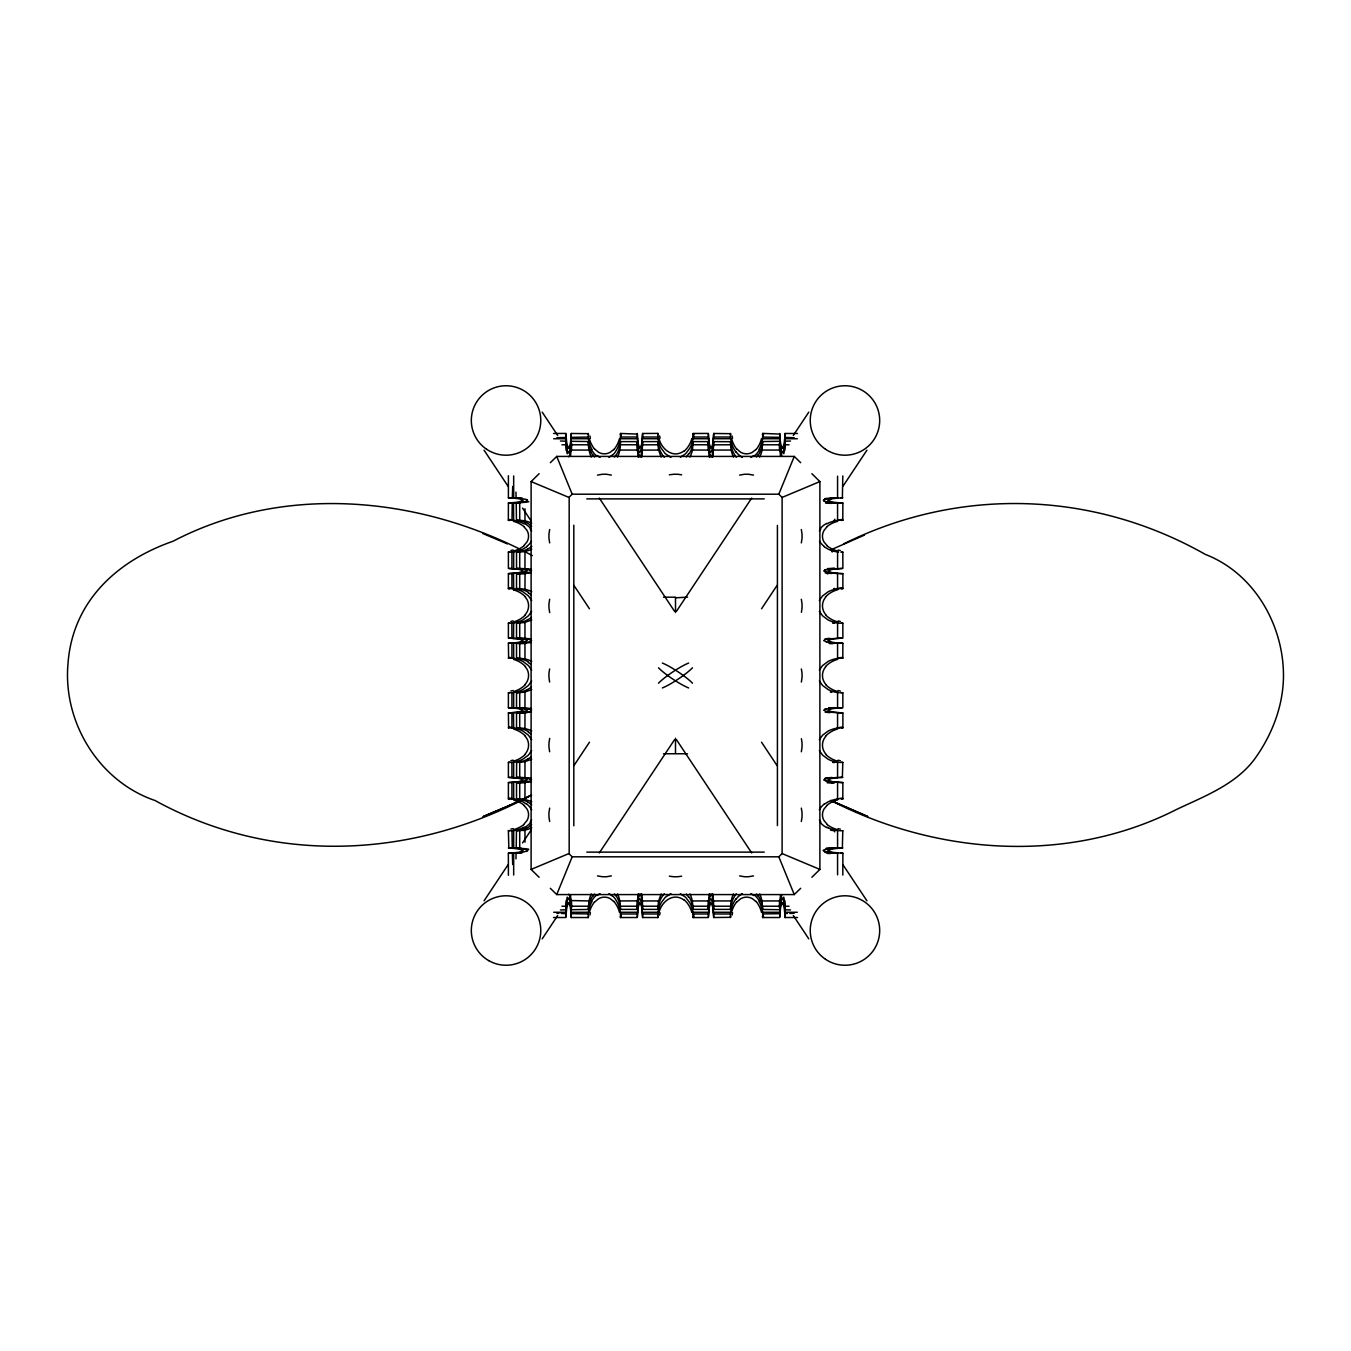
<?xml version="1.0" encoding="UTF-8"?>
<svg xmlns="http://www.w3.org/2000/svg" width="1351" height="1351" viewBox="0 0 1351 1351"><rect width="100%" height="100%" fill="white"/><g stroke="black" fill="none" stroke-linecap="round" stroke-linejoin="round"><path stroke-width="1.5" d="M553.538 917.515L565.934 917.515L566.255 908.412A90.601 90.247 37.5 0 1 566.643 904.495L567.724 899.158M560.479 909.966L565.934 909.814L566.221 900.458M566.221 450.542L565.934 441.186L560.479 441.034M567.724 451.842L566.643 446.505A90.601 90.247 -37.5 0 1 566.255 442.588L565.934 433.435L553.538 433.485M568.991 898.179L569.497 899.158A10.099 9.693 69.9 0 1 569.717 899.969L570.46 903.751A86.413 86.092 34.6 0 1 570.966 908.531L571.287 917.515L588.327 917.532L588.512 916.316M592.599 455L591.282 452.669A31.445 31.36 15.5 0 1 588.361 441.541L571.287 441.304L571.287 444.783L588.293 444.783L588.952 450.052L571.034 450.052L570.713 453.632A60.998 60.998 0 0 1 570.426 456.081M588.361 433.671L571.287 433.485L570.966 442.469A86.413 86.092 -34.6 0 1 570.477 447.249L569.75 451.031A10.099 9.693 -69.9 0 1 569.463 451.842L568.991 452.821M588.31 441.642L588.293 444.783M588.293 917.565L588.31 913.918A31.157 31.073 9.7 0 1 591.265 902.823L591.924 901.641M638.331 893.687A60.998 60.998 0 0 0 637.858 897.368L637.554 900.864L619.889 900.948L620.548 909.392L637.284 909.392L638.06 899.901A44.279 44.161 0 0 1 638.499 897.098L638.651 896.422M637.351 434.076L620.531 433.468L620.548 437.015L637.284 437.015L638.06 446.505A44.279 44.161 0 0 0 638.499 449.309L638.651 449.984M637.284 909.392L637.284 906.217L620.548 906.217M637.284 437.015L637.284 433.435M620.329 916.316L620.531 917.532L637.284 917.515L638.06 904.495A44.279 44.161 0 0 1 638.499 901.691L638.651 901.016M641.269 901.016L641.421 901.691A43.604 43.502 0 0 1 641.86 904.478L642.637 917.515L657.869 917.532L658.089 916.316M661.129 457.026L658.461 449.579L657.853 441.608L642.637 441.608L642.08 453.632A64.341 64.341 0 0 1 641.59 457.297M658.089 434.684L657.869 433.418L642.637 433.485L641.877 446.522A43.604 43.502 0 0 1 641.421 449.309L641.269 449.984M642.367 900.661L642.637 909.392L657.853 909.392L658.461 901.421L661.129 893.974M657.853 917.565L657.853 913.985L642.637 913.985M675.5 738.271L675.5 753.183M675.5 597.817L687.49 597.176M689.888 893.974A26.361 26.361 0 0 1 692.303 900.982L693.147 909.392L708.363 909.392L709.123 899.901A44.279 44.161 0 0 1 709.579 897.098L709.731 896.422M693.029 434.026L693.147 437.015L708.363 437.015L709.123 446.505A44.279 44.161 0 0 0 709.579 449.309L709.731 449.984M692.911 916.316L693.131 917.582L708.363 917.515L709.123 904.495A44.279 44.161 0 0 1 709.579 901.691L709.731 901.016M708.363 909.392L708.363 906.217L693.147 906.217M708.363 437.015L708.363 433.435L693.147 433.485M712.349 901.016L712.467 901.556A43.604 43.502 0 0 1 712.94 904.478L713.716 917.515L730.503 917.329M713.463 900.948L713.716 909.392L730.452 909.392L731.111 900.948L713.463 900.948L713.142 897.368A64.341 64.341 0 0 0 712.669 893.703M713.463 450.052L731.111 450.052L730.452 441.709L713.716 441.608L713.142 453.632A64.341 64.341 0 0 1 712.669 457.297M730.503 433.671L713.716 433.485L712.94 446.522A43.604 43.502 0 0 1 712.501 449.309L712.349 449.984M730.452 917.565L730.452 913.985L713.716 913.985M759.076 449.359L759.684 448.228A30.87 30.786 9.8 0 0 762.639 437.082L762.673 433.418L779.763 434.076M759.718 893.974A28.27 28.27 0 0 1 761.947 900.965L762.69 909.459L779.713 909.696L780.49 900.222A43.84 43.688 35.9 0 1 780.929 897.419L781.081 896.76M779.713 909.696L779.713 906.217L762.69 906.217M782.043 452.855L780.422 446.421A91.226 90.889 35.4 0 1 780.034 442.469L779.713 433.435M762.488 916.316L762.673 917.532L779.713 917.515L780.034 908.531A91.226 90.889 -35.4 0 1 780.422 904.579L782.043 898.145M784.745 908.412L785.066 917.515L797.462 917.515M790.521 441.034L785.066 441.186L784.779 450.44M797.462 433.485L785.066 433.485L784.745 442.588M784.779 900.56L785.066 909.814L790.521 909.966M642.637 444.834L657.853 444.783M713.716 444.834L730.452 444.783M785.066 444.834L789.052 444.783M571.287 917.565L570.916 912.6M642.637 917.565L642.265 912.584M713.716 917.565L713.345 912.584M785.066 917.565L784.695 912.584M524.053 523.833L522.854 523.192A31.09 31.005 -80.3 0 0 511.995 520.321L512.249 502.994L517.872 502.64A83.492 83.171 -55.1 0 0 521.959 502.217L525.725 501.508M527.38 827.825A31.681 31.597 -74.8 0 1 516.454 830.679L516.217 848.006L525.488 848.732A44.245 44.076 -53.9 0 1 528.275 849.171L528.798 849.289M834.04 520.355A31.411 31.326 -74.6 0 1 834.766 520.304L834.766 519.156M588.293 433.485L588.31 437.082A31.157 31.073 -9.7 0 0 591.265 448.177L591.924 449.359M569.919 896.76L570.071 897.419A43.84 43.688 -36.1 0 1 570.51 900.222L571.287 909.696L588.31 909.459L588.952 900.948L571 900.56M638.651 454.578L638.516 453.902A44.279 44.161 0 0 1 638.06 451.099L637.284 441.608L620.548 441.608L619.889 450.052L637.537 450.052L637.858 453.632A60.998 60.998 0 0 0 638.331 457.314M620.531 917.582L620.548 913.985L637.284 913.985M657.853 433.485L657.853 437.015L642.637 437.015M693.147 917.565L693.147 913.985L708.363 913.985M730.452 433.485L730.452 437.015L713.716 437.015M781.081 454.24L780.929 453.581A43.84 43.688 -35.9 0 1 780.49 450.778L779.713 441.304L762.69 441.541L762.048 450.052A28.27 28.27 0 0 1 759.718 457.026M762.69 917.582L762.69 913.918A30.87 30.786 -9.8 0 0 759.752 902.823L759.076 901.641M709.731 454.578L709.579 453.902A44.279 44.161 0 0 1 709.14 451.099L708.363 441.608L693.147 441.608L692.438 450.052A26.361 26.361 0 0 1 689.888 457.026M508.398 475.738L508.398 497.776L512.367 497.776L512.586 489.974A236.932 95.262 90 0 1 512.721 486.461M522.128 852.836L516.099 853.224L515.947 858.881M571.287 441.304L570.51 450.778A43.84 43.688 36.1 0 1 570.071 453.581L569.919 454.24M565.934 909.814L566.694 900.306A43.941 43.772 -37.5 0 1 567.15 897.486L567.234 897.098M642.637 441.608L641.877 451.116A43.604 43.502 0 0 1 641.421 453.902L641.303 454.443M713.716 441.608L712.94 451.116A43.604 43.502 0 0 1 712.501 453.902L712.382 454.443M785.066 441.186L784.306 450.694A43.941 43.772 -37.3 0 1 783.85 453.514L783.783 453.767M571.203 434.38L571.287 433.485M566.018 916.62L566.305 912.584M642.519 434.921L642.637 433.485M637.351 916.789L637.655 912.6M713.598 434.921L713.716 433.485M708.431 916.789L708.735 912.6M784.948 434.921L785.066 433.485M779.78 916.789L780.084 912.6M571.152 435.123L570.916 438.4M642.502 435.123L642.265 438.416M713.581 435.123L713.345 438.416M784.931 435.123L784.695 438.416M642.384 450.153L658.562 450.052M730.519 917.228L730.671 916.316M620.329 434.684L620.548 433.485M762.488 434.684L762.69 433.485M823.654 571L824.836 570.156M823.654 640.644L824.836 639.8M823.654 710.288L824.836 709.444M823.654 779.949L824.836 779.105M693.114 433.519L692.911 434.684M567.116 906.166L568.687 902.552L570.206 906.707A61.606 61.606 0 0 1 570.679 910.219L570.882 912.263L589.408 912.263A27.881 27.881 0 0 1 594.457 901.978M712.534 444.834L711.065 448.448L709.444 444.293A61.589 61.589 0 0 1 708.971 440.781L708.768 438.737L691.948 438.737M783.884 444.834L782.415 448.448L780.794 444.293A61.589 61.589 0 0 1 780.321 440.781L780.118 438.737L761.592 438.737M801.413 612.29L801.987 608.389A16.465 6.62 -90 0 0 802.004 603.661L801.346 599.253M549.621 668.981L549.013 672.798A16.432 6.603 -90 0 0 548.979 677.526L549.621 682.019M801.379 682.019L802.021 677.526A16.432 6.603 -90 0 0 801.987 672.798L801.379 668.981M549.654 599.253L548.996 603.661A16.465 6.62 -90 0 0 549.013 608.389L549.705 612.611M801.346 751.747L802.004 747.339A16.465 6.62 -90 0 0 801.987 742.611L801.413 738.71M549.671 529.508L548.996 533.814A16.482 6.62 -90 0 0 548.996 538.542L549.671 542.882M549.671 808.118L548.996 812.458A16.482 6.62 -90 0 0 548.996 817.186L549.671 821.492M801.329 542.882L802.004 538.542A16.482 6.62 -90 0 0 802.004 533.814L801.329 529.508M801.329 821.492L802.004 817.186A16.482 6.62 -90 0 0 802.004 812.458L801.329 808.118M549.705 738.389L549.013 742.611A16.465 6.62 -90 0 0 548.996 747.339L549.654 751.747M639.091 899.513L639.969 898.347M710.153 899.513L711.031 898.347M783.276 451.842L782.769 452.821M640.83 456.064L640.053 457.128M711.926 456.013L711.031 457.145M569.48 455.743L568.703 456.756M550.33 888.299L556.73 894.582L572.182 856.804L778.818 856.804L782.111 853.579L782.111 497.421L778.818 494.196L572.182 494.196L569.109 497.202M778.818 494.196L794.27 456.418L556.73 456.418L550.33 462.701M819.314 600.469L822.573 595.909L828.197 591.755A29.367 29.3 -90 0 1 839.292 588.614L842.872 588.58L842.872 573.651L839.528 573.415M819.314 670.113L822.573 665.553L828.197 661.399A29.384 29.3 -90 0 1 838.566 658.325M819.314 739.757L822.573 735.197L828.197 731.043A29.367 29.3 90 0 1 839.292 727.902L842.872 727.868L842.872 712.94L837.89 712.585M531.652 611.311L528.41 615.853L522.905 619.906A29.638 29.553 90 0 1 511.928 623.081L508.381 623.098L509.597 622.879M531.652 750.599L528.41 755.141L522.82 759.228A29.638 29.553 -90 0 1 511.928 762.369L508.381 762.403L509.597 762.184M531.652 680.955L528.41 685.497L522.905 689.55A29.638 29.57 90 0 1 511.928 692.725L508.381 692.742L509.597 692.523M689.28 453.767L689.888 452.703A28.928 28.861 0 0 0 693.097 441.608M592.599 896L591.282 898.331A31.445 31.36 -15.5 0 0 588.361 909.459M758.384 455L759.718 452.669A31.157 31.073 -15.6 0 0 762.639 441.541M484.063 900.83L507.925 864.927M522.55 842.923L531.23 829.869M573.922 765.612L589.458 742.223M676.53 611.192L751.696 498.08M793.307 435.461L808.793 412.139M542.207 938.861L557.693 915.539M599.304 852.92L674.47 739.808M761.542 608.777L777.078 585.388M843.075 486.073L866.937 450.17M615.87 455.591L617.559 452.703A31.022 30.938 0 0 0 620.497 441.608M735.907 898.871L733.441 902.873A31.309 31.225 0 0 0 730.503 913.985M825.681 597.125L823.924 599.76A13.358 13.358 0 0 0 824.769 613.371L826.221 615.245M825.681 666.769L823.924 669.404A13.358 13.358 0 0 0 824.769 683.015L826.221 684.889M825.681 736.413L823.924 739.048A13.358 13.358 0 0 0 824.769 752.659L826.221 754.534M524.779 615.245L526.231 613.371A13.358 13.358 0 0 0 527.143 599.726L525.319 597.125M524.779 684.889L526.231 683.015A13.358 13.358 0 0 0 527.143 669.37L525.319 666.769M524.779 754.534L526.231 752.659A13.358 13.358 0 0 0 527.143 739.014L525.319 736.413M594.575 902.063L598.662 898.668A11.652 11.652 0 0 1 610.145 898.584L613.726 901.489M736.734 902.063L740.821 898.668A11.652 11.652 0 0 1 752.287 898.584L755.868 901.489M527.565 850.961L521.216 852.532A87.562 87.207 52.5 0 1 517.99 852.869L508.398 853.224L513.448 852.836M613.726 449.511L610.112 452.365A11.652 11.652 0 0 1 598.645 452.349L594.575 448.937M755.868 449.511L752.271 452.365A11.652 11.652 0 0 1 740.804 452.349L736.734 448.937M539.117 877.289L531.112 869.419L531.112 481.581L539.117 473.711M556.73 894.582L794.27 894.582L800.67 888.299M811.883 877.289L819.888 869.419L819.888 481.581L811.883 473.711M826.795 526.991L823.941 530.555A11.433 11.433 0 0 0 823.958 541.903L827.386 545.939M826.795 805.601L823.941 809.165A11.433 11.433 0 0 0 823.958 820.513L827.386 824.549M527.515 500.765L526.535 501.255M523.614 545.939L527.025 541.886A11.433 11.433 0 0 0 527.11 530.538L524.205 526.991M523.614 824.549L527.025 820.513A11.433 11.433 0 0 0 527.11 809.148L524.205 805.601M612.256 455.101L610.618 456.317A13.122 13.105 61.7 0 1 609.436 456.993A11.146 11.078 0 0 1 608.828 457.229M824.178 804.267L828.197 801.802A31.293 31.208 -90 0 1 838.566 798.965M526.822 546.75L522.82 549.182A31.546 31.461 -90 0 1 511.928 552.069M683.758 451.116L683.099 451.572A14.929 14.929 0 0 1 680.988 452.72C671.042 457.246 661.281 448.093 659.068 438.737L642.232 438.737L642.046 440.764A57.215 57.215 0 0 1 641.472 444.834L639.884 448.448L638.364 444.293A61.589 61.589 0 0 1 637.892 440.781L637.689 438.737L619.45 438.737A27.189 27.189 0 0 1 613.861 449.647M529.693 826.508L527.38 827.791M527.414 759.228L528.613 758.57M826.947 523.833L828.146 523.192A31.141 31.056 80.3 0 1 838.498 520.355M524.053 827.184L522.938 827.758M527.414 619.94L528.613 619.265A17.09 16.837 79.3 0 0 531.416 617.306M527.414 689.584L528.613 688.909A17.09 16.837 79.3 0 0 531.416 686.95M531.737 619.94L524.492 622.507L516.521 623.132L516.521 638.077L525.809 638.803A44.448 44.33 -90 0 1 528.613 639.243L529.271 639.395M531.737 689.584L524.492 692.151L516.521 692.776L516.521 707.721L525.809 708.448A44.448 44.33 -90 0 1 528.613 708.887L529.271 709.039M531.737 759.228L524.492 761.795L516.622 762.42L516.521 777.365L525.809 778.108A44.431 44.33 -90 0 1 528.613 778.548L529.271 778.683M527.414 549.182L529.744 547.881A15.739 15.52 77.5 0 0 531.855 546.344M831.338 549.637L864.437 535.097M530.707 795.57C412.663 858.881 273.324 865.518 154.977 800.484C98.809 781.368 62.686 722.059 68.006 663.628C72.43 601.617 116.912 560.783 172.945 541.278C285.787 482.341 422.559 496.577 532.345 555.599M739.605 475.113L744.148 474.302A16.482 6.62 0 0 1 748.876 474.302L753.503 475.096M611.395 875.887L606.852 876.698A16.482 6.62 0 0 1 602.124 876.698L597.497 875.904M597.497 475.096L602.124 474.302A16.482 6.62 0 0 1 606.852 474.302L611.395 475.113M753.503 875.904L748.876 876.698A16.482 6.62 0 0 1 744.148 876.698L739.605 875.887M843.615 543.896C959.936 486.326 1093.111 490.768 1205.396 554.434C1255.282 573.668 1285.021 627.438 1283.416 679.553C1282.403 707.232 1272.102 733.981 1256.379 756.577C1237.651 783.85 1205.261 795.857 1176.569 809.452C1068.185 864.572 937.307 855.115 830.679 800.4M782.111 497.421L819.888 481.581M531.112 869.419L569.176 853.46L569.176 497.54L531.112 481.581M680.33 457.263L685.649 453.75L689.888 448.11A28.928 28.861 0 0 0 693.097 437.015M670.923 893.636L665.317 897.267L661.163 902.806A29.215 29.131 0 0 0 657.903 913.985M824.448 499.515L829.801 498.468A87.545 87.19 52.5 0 1 833.027 498.131L838.11 497.81M669.353 474.809L673.474 474.285A16.432 6.603 0 0 1 678.202 474.319L681.647 474.809M681.647 876.191L678.202 876.681A16.432 6.603 0 0 1 673.474 876.715L669.353 876.191M529.136 572.334L528.613 572.452A45.107 44.988 -90 0 1 525.809 572.892L516.521 573.635L516.521 588.58A29.334 29.266 -90 0 1 527.414 591.721L528.613 592.447M529.136 641.995L528.613 642.097A45.123 45.005 90 0 1 525.809 642.536L516.521 643.279L516.521 658.224A29.334 29.266 90 0 1 527.414 661.365L528.613 662.091M529.136 711.639L528.613 711.741A45.123 45.005 -90 0 1 525.809 712.18L516.521 712.94L516.521 727.868A29.334 29.266 90 0 1 527.414 731.009L528.613 731.735M529.136 781.283L528.613 781.402A45.107 44.988 -90 0 1 525.809 781.841L516.521 782.584L516.521 798.88L523.563 799.285M826.322 569.734L826.981 569.598A44.431 44.33 90 0 1 829.784 569.159L842.872 568.399L842.821 552.137L841.622 551.934M826.322 639.395L826.981 639.259A44.448 44.33 90 0 1 829.784 638.803L842.872 638.06L842.821 623.149L841.622 622.912M826.322 709.039L826.981 708.903A44.448 44.33 90 0 1 829.784 708.464L842.872 707.704L842.821 692.793L841.622 692.556M826.322 778.683L826.981 778.548A44.431 44.33 90 0 1 829.784 778.108L838.16 777.416M524.695 572.3L524.019 572.452A45.107 44.988 -90 0 1 521.216 572.892L508.398 573.635L508.381 588.614L509.597 588.816M524.695 641.961L524.019 642.097A45.123 45.005 -90 0 1 521.216 642.536L508.398 643.279L508.601 658.292M524.695 711.605L524.019 711.741A45.123 45.005 90 0 1 521.216 712.18L508.398 712.94L508.601 727.936M524.695 781.25L524.019 781.402A45.107 44.988 90 0 1 521.216 781.841L508.398 782.584L508.398 798.88L511.928 798.88L511.928 782.584M528.798 501.711L528.41 501.795A44.684 44.515 53.9 0 1 525.471 502.251L516.217 502.994L516.454 520.27A31.36 31.276 74.7 0 1 527.38 523.158L530.251 524.88M508.348 552.103L509.597 551.9M508.837 848.04L508.381 830.713L509.597 830.51M842.788 658.241L842.872 643.296L837.89 642.941M831.473 498.924L827.859 500.478L831.996 501.947A62.805 62.805 0 0 0 835.526 502.42L837.569 502.623L837.569 521.334A27.341 27.341 0 0 0 826.677 526.839M842.788 520.287L842.872 503.011L841.572 502.91M842.788 798.897L842.872 782.601L841.757 782.516M842.838 588.58L841.622 588.783M842.838 727.868L841.622 728.088M841.622 520.456L842.534 520.321M523.58 830.325L516.454 830.73M841.622 799.066L842.534 798.931M825.191 638.803L829.902 638.331M825.191 778.108L832.081 777.484M826.339 848.631L835.002 847.989L826.255 848.242M827.673 568.872L834.698 568.399L827.42 568.585M509.597 520.49L508.348 520.287L508.398 502.994L509.563 502.91M508.398 573.635L509.563 573.533M508.398 643.279L509.563 643.194M508.398 712.94L509.563 712.838M508.398 782.584L509.563 782.499M508.364 853.207L508.398 875.262M513.481 642.907L515.677 642.688A60.609 60.609 0 0 0 519.105 642.232L523.141 640.762L520.152 639.327A52.672 52.672 0 0 0 515.677 638.685L509.243 638.145M510.154 782.449L515.677 781.993A60.592 60.592 0 0 0 519.105 781.52L523.141 780.051L520.152 778.632M513.448 502.623L511.033 502.808M842.365 497.827L842.821 475.924M513.448 573.246L509.749 573.533M842.365 777.399L842.821 762.437L841.622 762.217M842.365 848.04L842.788 830.73M513.414 642.907L509.749 643.177M513.211 712.568L510.154 712.804M828.838 708.076L834.698 707.704L828.923 707.789M837.89 498.131L842.078 497.844M837.89 568.771L842.078 568.467M837.89 638.415L842.078 638.128M837.89 708.076L842.078 707.772M837.89 777.72L842.078 777.416M837.873 848.36L842.078 848.056M525.708 573.331L528.325 573.094A62.197 62.197 0 0 0 531.399 572.706M525.049 573.381L524.965 589.306A26.868 26.868 0 0 1 531.72 591.755M833.618 497.844L825.596 498.519A44.769 44.583 -52.6 0 0 824.769 498.637M556.781 437.724L565.934 437.454M794.219 913.276L789.811 913.428M529.271 569.734L528.613 569.598A44.431 44.33 -90 0 0 525.809 569.159L516.521 568.416L516.521 552.12L523.58 551.715A12.243 5.049 -12.3 0 0 524.999 551.613M787.481 913.496L785.066 913.546M571.287 437.319L588.31 437.082M779.713 913.681L762.69 913.918M519.713 623.132L519.713 638.077L528.325 638.618A65.625 65.625 0 0 1 531.382 638.989M519.713 692.776L519.713 707.721L528.325 708.262A65.625 65.625 0 0 1 531.382 708.633M519.713 762.42L519.713 777.365L528.325 777.906A65.608 65.608 0 0 1 531.382 778.277M519.713 552.12L519.713 568.416L528.325 568.957A65.608 65.608 0 0 1 531.382 569.328M508.348 588.58L511.928 588.58A29.334 29.266 90 0 1 522.82 591.721L528.427 595.909L531.686 600.469M508.348 658.224L511.928 658.224A29.334 29.266 90 0 1 522.82 661.365L528.427 665.553L531.686 670.113M508.348 727.868L511.928 727.868A29.334 29.266 -90 0 1 522.82 731.009L528.427 735.197L531.686 739.757M519.713 830.73L519.713 848.006L520.878 848.04M508.348 520.27L511.995 520.27M842.821 552.137L840.947 552.137M842.821 623.149L839.292 623.149A29.654 29.587 90 0 1 828.163 619.974L822.59 615.853L819.348 611.311M842.821 692.793L839.765 692.793M842.821 762.437L839.376 762.437A29.654 29.587 90 0 1 828.163 759.262L822.59 755.141L819.348 750.599M842.821 830.747L839.613 830.747M508.415 497.793L515.677 498.384A52.655 52.655 0 0 1 520.152 499.026L523.141 500.478L519.105 501.93A60.592 60.592 0 0 1 515.677 502.403L513.515 502.606L513.667 521.402A27.256 27.256 0 0 1 524.323 526.856M511.928 568.416L511.928 552.12L508.398 552.12L508.398 568.416L521.216 569.159A44.431 44.33 -90 0 1 524.019 569.598L524.678 569.734M508.398 623.132L508.398 638.077L521.216 638.803A44.448 44.33 -90 0 1 524.019 639.243L524.678 639.395M508.398 692.776L508.398 707.721L521.216 708.448A44.448 44.33 90 0 1 524.019 708.887L524.678 709.039M508.398 762.42L508.398 777.365L521.216 778.108A44.431 44.33 -90 0 1 524.019 778.548L524.678 778.683M508.364 848.006L517.906 848.36A83.458 83.154 55.1 0 1 521.959 848.783L525.725 849.492A10.436 9.997 19.7 0 1 526.518 849.762A2.415 2.364 20.3 0 1 527.819 850.471M840.947 853.224L842.872 853.224L842.821 875.076M508.398 830.73L511.995 830.73A31.394 31.309 80.4 0 0 522.888 827.825M553.707 438.737L566.339 438.737L566.542 440.764A57.215 57.215 0 0 0 567.099 444.834M797.293 438.737L784.661 438.737L784.458 440.764A57.215 57.215 0 0 1 783.901 444.834M561.948 444.783L565.934 444.783M620.548 444.783L637.284 444.783L637.284 441.608M693.147 444.783L708.363 444.783L708.363 441.608M762.69 444.783L779.713 444.783L779.713 441.304M692.438 450.052L708.616 450.052L708.92 453.632A60.998 60.998 0 0 0 709.41 457.314M762.048 450.052L779.966 450.052L780.287 453.632A60.998 60.998 0 0 0 780.574 456.081M515.947 492.119L516.099 497.776L518.159 497.776M840.947 497.776L842.821 497.776M586.773 498.874L764.227 498.874M508.398 502.994L512.249 502.994M516.217 502.994L519.713 502.994L519.713 520.27L523.563 520.675A12.227 4.695 12 0 1 524.931 521.114M831.524 503.011L835.002 503.011L825.934 502.319M842.821 503.011L833.837 502.707A88.102 87.781 55.4 0 1 829.041 502.217L825.275 501.508M516.454 520.27L519.814 520.27M839.613 520.253L842.872 520.253M516.521 568.416L519.814 568.416M516.521 573.635L519.713 573.635L519.713 588.58L524.965 589.306M839.663 573.651L842.821 573.651M516.521 588.58L519.814 588.58M663.51 597.176L675.5 597.176L675.5 612.56M511.843 623.132L511.928 638.077M832.858 623.149L834.698 623.149A29.654 29.587 90 0 1 833.246 622.963M516.521 638.077L519.814 638.077M516.521 643.279L519.713 643.279L519.713 658.224L524.965 658.95A26.868 26.868 0 0 1 531.72 661.399M831.524 643.296L834.698 643.296L828.855 642.941M842.821 643.296L829.784 642.552A45.123 45.005 -90 0 1 826.981 642.113L826.305 641.961M516.521 658.224L519.814 658.224M839.663 658.207L842.872 658.207M519.814 707.721L516.521 707.721M516.521 712.94L519.713 712.94L519.713 727.868L524.965 728.594A26.868 26.868 0 0 1 531.72 731.043M842.821 712.94L829.784 712.197A45.123 45.005 -90 0 1 826.981 711.757L826.305 711.605M516.521 727.868L519.814 727.868M687.507 753.757L663.493 753.757M832.858 762.437L834.698 762.437A29.654 29.587 90 0 1 833.246 762.251M516.521 777.365L519.814 777.365M839.663 777.365L842.821 777.365M516.521 782.584L519.713 782.584L519.713 798.88M831.524 782.601L834.698 782.601L827.69 782.128M842.821 782.601L829.784 781.841A45.107 44.988 -90 0 1 826.981 781.402L826.305 781.25M840.947 798.863L842.872 798.863M834.259 830.747L834.766 831.844M516.217 848.006L519.814 848.006M842.821 847.989L833.094 848.36A83.458 83.154 -55.1 0 0 829.041 848.783L825.275 849.492A10.436 9.997 -19.7 0 0 824.482 849.762A2.415 2.364 -20.3 0 0 823.181 850.471M586.773 852.126L764.227 852.126M516.099 853.224L518.159 853.224M642.384 900.948L658.562 900.948M692.438 900.948L708.616 900.948L708.92 897.368A60.998 60.998 0 0 1 709.41 893.687M762.048 900.948L779.966 900.948L780.287 897.368A60.998 60.998 0 0 1 780.574 894.919M561.948 906.217L565.934 906.217M588.293 906.217L571.287 906.217L571.287 909.696M642.637 906.217L657.853 906.217M713.716 906.217L730.452 906.217M785.066 906.217L789.052 906.217M553.707 912.263L566.339 912.263L566.542 910.236A57.232 57.232 0 0 1 567.099 906.166M691.948 912.263L708.768 912.263L708.971 910.219A61.606 61.606 0 0 1 709.444 906.69L710.947 902.552L712.534 906.166M761.592 912.263L780.118 912.263L780.321 910.219A61.606 61.606 0 0 1 780.794 906.69L782.313 902.552L783.884 906.166M797.293 912.263L784.661 912.263L784.458 910.236A57.232 57.232 0 0 0 783.901 906.166M834.209 588.563L834.698 588.563A29.367 29.3 -90 0 0 833.972 588.681M516.521 762.42L516.622 762.42A29.638 29.553 -90 0 0 527.43 759.262M762.69 437.082L779.713 437.319M588.31 913.918L571.287 913.681M568.602 894.227L569.497 895.308M785.066 437.454L794.219 437.724M565.934 913.681L561.189 913.428M558.926 913.36L556.781 913.276M516.099 497.776L522.111 498.164M512.367 497.776L517.973 498.131A87.545 87.19 -52.5 0 1 521.199 498.468L526.552 499.515M838.16 573.584L829.784 572.892A45.107 44.988 90 0 1 826.981 572.452L826.305 572.3M838.11 853.19L833.719 852.92A92.071 91.699 -52.5 0 1 829.784 852.532L823.435 850.961M833.618 853.156L825.596 852.481A45.681 45.512 52.6 0 1 824.769 852.363M831.726 573.483L825.191 572.892M841.572 853.14L842.855 853.224M710.998 452.653L710.17 451.538M639.969 452.653L639.091 451.487M509.091 568.484L515.677 569.007A52.655 52.655 0 0 1 520.152 569.649L523.09 571.22L519.105 572.571A60.592 60.592 0 0 1 515.677 573.027L513.515 573.246L513.667 589.813M841.572 782.499L837.89 782.229M841.183 853.106L837.89 852.869M508.955 848.056L513.127 848.36M840.288 502.825L837.89 502.64M711.031 893.855L711.926 894.987M639.969 893.855L640.847 894.987M839.005 573.364L837.89 573.28M829.919 712.669L825.191 712.197M508.415 707.721L515.677 708.312M508.415 777.382L515.677 777.956A52.655 52.655 0 0 1 520.152 778.615M513.532 638.466L513.667 621.899A26.243 26.243 0 0 0 524.948 615.414M509.597 799.1L508.381 798.897M520.152 708.971L523.09 710.508L519.105 711.859A60.609 60.609 0 0 1 515.677 712.332L513.481 712.551L513.667 729.101A25.652 25.652 0 0 1 525.522 736.227M526.164 570.156L527.346 571M526.164 639.8L527.346 640.644M526.164 709.444L527.346 710.288M526.164 779.105L527.346 779.949M824.465 501.255L823.485 500.765M530.707 570.156L531.619 570.629M530.707 639.8L531.619 640.29M530.707 709.444L531.619 709.934M530.707 779.105L531.619 779.578M670.923 457.364L665.317 453.733L661.163 448.194A29.215 29.131 0 0 1 657.903 437.015M680.33 893.737L685.649 897.25L689.888 902.89A28.928 28.861 0 0 1 693.097 913.985M782.111 853.579L819.888 869.419M482.679 533.476L507.385 543.896M831.743 800.907L867.764 816.528L832.25 801.092M828.062 827.758L826.947 827.184M527.397 801.802L530.284 803.49M683.758 899.884L683.099 899.428A14.929 14.929 0 0 0 680.988 898.28C671.042 893.754 661.281 902.907 659.068 912.263L642.232 912.263L642.046 910.236A57.232 57.232 0 0 0 641.472 906.166L639.884 902.552L638.364 906.707A61.606 61.606 0 0 0 637.892 910.219L637.689 912.263L619.45 912.263A27.189 27.189 0 0 0 613.861 901.353M824.178 546.75L828.18 549.182A31.58 31.495 90 0 0 838.566 552.035M526.822 804.267L522.803 801.802A31.225 31.157 90 0 0 511.928 798.931M612.256 895.899L610.618 894.683A13.122 13.105 -61.7 0 0 609.436 894.007A11.146 11.078 0 0 0 608.828 893.771M794.27 456.418L800.67 462.701M569.109 853.798L572.182 856.804M782.736 898.145L783.276 899.158M735.907 452.129L733.441 448.127A31.309 31.225 0 0 1 730.503 437.015M615.87 895.409L617.559 898.297A31.022 30.938 0 0 1 620.497 909.392M542.207 412.139L557.693 435.461M599.304 498.08L674.47 611.192M761.542 742.223L777.078 765.612M843.075 864.927L866.937 900.83M484.063 450.17L507.925 486.073M522.55 508.077L531.23 521.131M573.922 585.388L589.458 608.777M676.53 739.808L751.696 852.92M793.307 915.539L808.793 938.861M758.384 896L759.718 898.331A31.157 31.073 15.6 0 1 762.639 909.459M689.196 897.098L689.888 898.297A28.928 28.861 0 0 1 693.097 909.392M819.348 680.955L822.59 685.497L828.18 689.584A29.654 29.587 90 0 0 838.566 692.675M778.818 856.804L794.27 894.582M556.73 456.418L572.182 494.196M712.349 896.422L712.501 897.098A43.604 43.502 0 0 1 712.94 899.884L713.716 909.392M641.269 896.422L641.421 897.098A43.604 43.502 0 0 1 641.86 899.884L642.637 909.392M783.766 897.098L783.85 897.486A43.941 43.772 37.3 0 1 784.289 900.306L785.066 909.814M567.217 453.767L567.15 453.514A43.941 43.772 37.5 0 1 566.711 450.694L565.934 441.186M567.116 444.834L568.687 448.448L570.206 444.293A61.589 61.589 0 0 0 570.679 440.781L570.882 438.737L589.408 438.737A27.881 27.881 0 0 0 594.457 449.022M730.671 434.684L730.519 433.772M588.512 434.684L588.377 433.772M570.916 899.496L570.713 897.368A60.998 60.998 0 0 0 570.426 894.919M780.084 438.4L779.78 434.211M708.735 438.4L708.431 434.211M637.655 438.4L637.351 434.211M566.305 438.416L566.001 434.228M642.333 900.273L642.08 897.368A64.341 64.341 0 0 0 641.59 893.703M512.367 853.224L512.586 861.026A236.915 95.245 -90 0 0 512.721 864.539M512.249 848.006L511.995 830.73M837.569 476.16L837.569 498.164L835.543 498.35A58.329 58.329 0 0 0 831.456 498.907M837.569 874.84L837.569 852.836L835.526 852.633A62.872 62.872 0 0 1 831.996 852.177L827.842 850.573L831.456 849.137A58.414 58.414 0 0 1 835.543 848.58L837.569 848.377L837.569 829.649A28.05 28.05 0 0 1 827.285 824.684M777.416 525.404L777.416 825.596M573.803 525.218L573.803 825.782M524.965 508.803L524.965 520.929A28.371 28.371 0 0 1 531.72 523.192M524.965 568.67L524.965 551.444A28.32 28.32 0 0 0 531.737 549.182M524.965 622.389L524.965 638.314M524.965 658.95L524.965 643.042L528.325 642.738A62.214 62.214 0 0 0 531.399 642.367M524.965 692.033L524.965 707.975M524.965 728.594L524.965 712.686L528.325 712.382A62.214 62.214 0 0 0 531.399 712.011M524.965 761.694L524.965 777.619M531.72 801.802A28.371 28.371 0 0 0 524.948 799.657L524.965 782.33L528.325 782.043A62.197 62.197 0 0 0 531.399 781.672M524.965 842.18L524.965 830.054A28.32 28.32 0 0 0 531.737 827.791M513.667 475.957L513.667 498.181M513.667 568.822L513.667 550.972A27.949 27.949 0 0 0 523.715 546.057M513.667 642.89L513.667 659.457A25.652 25.652 0 0 1 525.522 666.583M513.667 708.11L513.667 691.543A26.243 26.243 0 0 0 524.948 685.058M513.667 761.187L513.667 777.771M513.667 782.178L513.667 800.012A27.256 27.256 0 0 1 524.323 805.466M513.667 875.043L513.667 852.819L515.677 852.616A60.66 60.66 0 0 0 519.105 852.16L523.158 850.691L520.152 849.255A52.723 52.723 0 0 0 515.677 848.614L513.667 848.394L513.667 829.598A27.949 27.949 0 0 0 523.715 824.684M511.928 573.635L511.928 588.58M511.928 643.279L511.928 658.224M511.928 692.776L511.928 707.721M511.928 712.94L511.928 727.868M511.928 762.42L511.928 777.365M688.638 687.946A22.123 3.377 33.6 0 1 658.511 667.782M692.489 667.782A22.123 3.377 -33.6 0 1 662.362 687.946M658.511 683.218A22.123 3.377 -33.6 0 1 688.638 663.054M662.362 663.054A22.123 3.377 33.6 0 1 692.489 683.218M819.415 531.095A11.906 11.838 -90 0 1 820.817 529.035M820.26 528.579A20.231 20.079 -40 0 1 826.728 523.377M832.537 551.867A31.58 31.495 90 0 1 831.828 551.748M820.817 821.982A12.007 11.956 -90 0 1 819.381 819.821M826.728 827.606A19.961 19.826 39.8 0 1 820.26 822.438M838.498 830.645A31.428 31.343 -80.4 0 1 828.112 827.825M819.314 809.84A12.953 12.936 27.2 0 1 819.989 808.675L821.205 807.054A18.762 18.627 -37.2 0 1 824.093 804.149M837.13 520.507A10.133 3.411 -15.1 0 1 842.534 519.46M827.285 546.074A28.05 28.05 0 0 0 837.586 550.972L837.569 568.805L835.543 568.991A58.329 58.329 0 0 0 831.456 569.548L827.859 571.101L831.996 572.588A62.805 62.805 0 0 0 835.526 573.044L837.569 573.246L837.569 589.745A25.72 25.72 0 0 0 825.478 596.922M840.356 550.549A10.149 1.351 12.9 0 1 838.076 550.06M837.096 588.867A10.166 3.665 -16.3 0 1 842.5 587.736M826.052 615.414A26.311 26.311 0 0 0 837.586 621.865L837.569 638.449L835.543 638.651A58.346 58.346 0 0 0 831.456 639.192L827.859 640.762L831.996 642.232A62.805 62.805 0 0 0 835.526 642.704L837.569 642.907L837.569 659.389A25.72 25.72 0 0 0 825.478 666.583M840.406 621.46A10.183 1.469 14 0 1 838.127 620.92M837.096 658.528A10.166 3.665 -16.3 0 1 842.5 657.38M826.052 685.058A26.311 26.311 0 0 0 837.586 691.509L837.569 708.093L835.543 708.296A58.346 58.346 0 0 0 831.456 708.836L827.859 710.406L831.996 711.876A62.805 62.805 0 0 0 835.526 712.349L837.569 712.551L837.569 729.033A25.72 25.72 0 0 0 825.478 736.227M840.406 691.104A10.183 1.469 14 0 1 838.127 690.564M837.096 728.155A10.166 3.665 -16.3 0 1 842.5 727.024M826.052 754.702A26.311 26.311 0 0 0 837.586 761.153L837.569 777.754L835.543 777.94A58.329 58.329 0 0 0 831.456 778.497L827.859 780.051L831.996 781.537A62.805 62.805 0 0 0 835.526 782.009L837.569 782.195L837.569 799.944A27.341 27.341 0 0 0 826.677 805.466M840.406 760.748A10.183 1.469 14 0 1 838.127 760.208M837.13 799.133A10.133 3.411 -15.1 0 1 842.534 798.069M840.356 829.159A10.149 1.351 12.9 0 1 838.076 828.67M832.993 782.871A7.16 0.895 4 0 1 827.15 782.753M832.993 643.583A7.16 0.895 4 0 1 829.598 643.6M834.766 830.696A31.715 31.63 74.6 0 1 830.46 830.105M831.49 503.332A7.16 0.895 4 0 1 825.444 502.994M830.223 853.545A7.16 0.895 4 0 1 827.15 853.376M827.859 573.854A7.16 0.895 4 0 1 827.15 573.787M825.275 501.474A10.234 9.812 19.8 0 1 824.465 501.221M823.451 500.039A1.807 1.807 0 0 1 824.465 499.701M826.373 780.962A13.105 12.362 21.7 0 1 824.904 780.557M824.769 778.885A13.155 12.936 -28.2 0 1 826.272 778.48M826.373 711.301A13.105 12.362 21.7 0 1 824.904 710.896M824.769 709.224A13.155 12.953 -28.2 0 1 826.272 708.819M826.373 641.657A13.105 12.362 21.7 0 1 824.904 641.252M824.769 639.58A13.155 12.953 -28.2 0 1 826.272 639.175M826.373 572.013A13.105 12.362 21.7 0 1 824.904 571.608M824.769 569.919A13.155 12.936 -28.2 0 1 826.272 569.531M824.363 546.496A16.567 16.144 39.7 0 1 819.5 541.143M831.811 692.371A29.654 29.587 90 0 1 830.375 692.084M736.312 893.838A15.84 15.621 12.2 0 0 734.758 895.966L733.441 898.28A31.309 31.225 0 0 0 730.503 909.392M750.835 893.703A12.108 12.041 0 0 1 753.824 895.51M754.263 894.953A20.282 20.13 49.7 0 1 759.515 901.421M597.159 895.51A12.21 12.159 0 0 1 600.097 893.72M591.485 901.421A20.012 19.877 -49.8 0 1 596.72 894.97M612.358 895.764A18.846 18.711 52.5 0 1 615.195 898.77L617.559 902.89A31.022 30.938 0 0 1 620.497 913.985M620.278 911.824A10.133 3.445 74.8 0 1 621.342 917.228M589.914 915.049A10.166 1.368 -76.9 0 1 590.404 912.786M712.551 906.166A57.232 57.232 0 0 1 713.108 910.236L713.311 912.263L731.567 912.263A27.881 27.881 0 0 1 736.599 901.978M756.02 901.353A27.189 27.189 0 0 1 761.525 912.28M762.42 911.824A10.133 3.445 74.8 0 1 763.484 917.228M732.056 915.049A10.166 1.368 -76.9 0 1 732.563 912.786M683.978 899.631A25.23 25.23 0 0 1 691.813 912.297M692.827 911.79A10.166 3.715 73.4 0 1 693.992 917.177M659.575 915.117A10.2 1.503 -75.7 0 1 660.132 912.82M571.27 900.138A7.16 0.929 85.9 0 1 571.574 907.686M779.426 907.686A7.16 0.929 -85.9 0 1 779.73 900.138M636.996 907.686A7.16 0.929 -85.9 0 1 637.3 900.138M708.076 907.686A7.16 0.929 -85.9 0 1 708.38 900.138M657.903 909.392A29.215 29.131 0 0 1 661.095 898.263L661.804 897.098A17.31 17.056 10.3 0 1 664.304 893.771M589.087 900.982A28.219 28.219 0 0 1 591.282 893.974M617.576 893.974A28.27 28.27 0 0 1 619.788 900.965M731.246 900.982A28.219 28.219 0 0 1 733.441 893.974M569.717 895.206A11.382 11.061 -77.4 0 1 570.139 896.692M567.893 899.158A1.79 1.79 0 0 1 568.247 898.145M781.385 896.828A11.382 10.538 89.4 0 1 781.773 895.409M784.745 908.412A85.603 85.248 -38.5 0 0 784.239 903.65L783.529 899.935A10.133 9.93 59.5 0 0 783.259 899.158M638.871 896.473A11.973 11.45 87.2 0 1 639.259 895.021M640.999 894.936A12.024 11.872 -70.5 0 1 641.421 896.388M640.594 899.631A12.97 12.26 67.8 0 1 640.999 901.066M638.449 900.965A12.919 12.716 -61.3 0 1 638.871 899.428M709.95 896.473A11.973 11.45 87.2 0 1 710.339 895.021M712.078 894.936A12.024 11.872 -70.5 0 1 712.501 896.388M711.673 899.631A12.97 12.26 67.8 0 1 712.061 901.066M709.528 900.965A12.919 12.716 -61.3 0 1 709.934 899.428M756.56 894.058A16.009 15.553 74.5 0 1 758.029 896.203M736.16 899.057A16.702 16.263 -49.9 0 1 741.564 894.193M741.479 894.041A11.298 11.281 22.8 0 1 742.391 893.619M686.325 894.075A17.445 16.786 70.5 0 1 688.672 897.385M592.954 896.203A15.874 15.435 -74.9 0 1 594.406 894.075M614.469 893.99A15.672 15.317 79.4 0 1 615.6 895.578M600.097 457.28A12.21 12.159 0 0 1 597.159 455.49M596.72 456.03A20.012 19.877 49.8 0 1 591.485 449.579M612.358 455.236A18.846 18.711 -52.5 0 0 615.195 452.23L617.559 448.11A31.022 30.938 0 0 0 620.497 437.015M753.824 455.49A12.108 12.041 0 0 1 750.835 457.297M759.515 449.579A20.282 20.13 -49.7 0 1 754.263 456.047M736.312 457.162A15.84 15.621 -12.2 0 1 734.758 455.034L733.441 452.72A31.309 31.225 0 0 1 730.503 441.608M637.3 450.862A7.16 0.929 85.9 0 1 636.996 443.314M708.38 450.862A7.16 0.929 85.9 0 1 708.076 443.314M657.903 441.608A29.215 29.131 0 0 0 661.095 452.737L661.804 453.902A17.31 17.056 -10.3 0 0 664.304 457.229M779.73 450.862A7.16 0.929 85.9 0 1 779.426 443.314M571.574 443.314A7.16 0.929 -85.9 0 1 571.27 450.862M621.342 433.772A10.133 3.445 -74.8 0 1 620.278 439.176M590.404 438.214A10.166 1.368 76.9 0 1 589.914 435.951M693.992 433.823A10.166 3.715 -73.4 0 1 692.827 439.21M691.813 438.703A25.23 25.23 0 0 1 683.978 451.369M660.132 438.18A10.2 1.503 75.7 0 1 659.575 435.883M763.484 433.772A10.133 3.445 -74.8 0 1 762.42 439.176M761.525 438.72A27.189 27.189 0 0 1 756.02 449.647M732.563 438.214A10.166 1.368 76.9 0 1 732.056 435.951M736.599 449.022A27.881 27.881 0 0 1 731.634 438.72L713.311 438.737L713.108 440.764A57.215 57.215 0 0 1 712.551 444.834M619.788 450.035A28.27 28.27 0 0 1 617.576 457.026M591.282 457.026A28.202 28.202 0 0 1 589.087 450.018M733.441 457.026A28.202 28.202 0 0 1 731.246 450.018M615.6 455.422A15.672 15.317 -79.4 0 1 614.469 457.01M594.406 456.925A15.874 15.435 74.9 0 1 592.954 454.797M688.672 453.615A17.445 16.786 -70.5 0 1 686.325 456.925M758.029 454.797A16.009 15.553 -74.5 0 1 756.56 456.942M741.564 456.807A16.702 16.263 49.9 0 1 736.16 451.943M742.391 457.381A11.298 11.281 -22.8 0 1 741.479 456.959M710.339 455.979A11.973 11.45 -87.2 0 1 709.95 454.527M712.501 454.611A12.024 11.872 70.5 0 1 712.078 456.064M712.061 449.934A12.97 12.26 -67.8 0 1 711.673 451.369M709.934 451.572A12.919 12.716 61.3 0 1 709.528 450.035M639.259 455.979A11.973 11.45 -87.2 0 1 638.871 454.527M641.421 454.611A12.024 11.872 70.5 0 1 640.999 456.064M640.999 449.934A12.97 12.26 -67.8 0 1 640.594 451.369M638.871 451.572A12.919 12.716 61.3 0 1 638.449 450.035M784.745 442.588A85.603 85.248 38.5 0 1 784.239 447.35L783.529 451.065A10.133 9.93 -59.5 0 1 783.259 451.842M781.773 455.591A11.382 10.538 -89.4 0 1 781.385 454.172M570.139 454.308A11.382 11.061 77.4 0 1 569.717 455.794M568.247 452.855A1.79 1.79 0 0 1 567.893 451.842M531.619 819.821A12.007 11.956 90 0 1 530.183 821.982M530.74 822.438A19.961 19.826 -39.8 0 1 524.272 827.606M531.686 809.84A12.953 12.936 -27.2 0 0 531.011 808.675L529.795 807.054A18.762 18.627 37.2 0 0 526.907 804.149M530.183 529.035A11.906 11.838 90 0 1 531.585 531.095M524.272 523.377A20.231 20.079 40 0 1 530.74 528.579M527.43 549.215A31.546 31.461 90 0 1 516.521 552.069M516.521 798.931A31.225 31.157 90 0 1 527.414 801.768M527.43 689.618A29.638 29.57 90 0 1 516.521 692.725M527.43 619.974A29.638 29.553 -90 0 1 516.521 623.081M525.792 573.618A7.16 0.929 -4.1 0 1 518.227 573.922M525.792 643.279A7.16 0.929 -4.1 0 1 518.227 643.583M525.792 712.923A7.16 0.929 -4.1 0 1 518.227 713.227M525.792 782.567A7.16 0.929 -4.1 0 1 518.227 782.871M519.544 503.332A7.16 0.929 -4.1 0 1 518.227 503.298M508.668 798.086A10.166 3.428 15.5 0 1 514.106 799.167M513.127 828.585A10.183 1.334 -13.3 0 1 510.898 829.092M508.719 727.024A10.2 3.681 16.7 0 1 514.14 728.223M513.093 760.123A10.234 1.452 -14.4 0 1 510.83 760.681M524.948 754.702A26.243 26.243 0 0 1 513.633 761.103M508.719 657.38A10.2 3.681 16.7 0 1 514.14 658.579M513.093 690.479A10.234 1.452 -14.4 0 1 510.83 691.02M508.719 587.736A10.2 3.681 16.7 0 1 514.14 588.918M513.633 589.914A25.652 25.652 0 0 1 525.522 596.939M513.093 620.835A10.234 1.452 -14.4 0 1 510.83 621.392M508.668 519.46A10.166 3.428 15.5 0 1 514.106 520.557M513.127 549.975A10.183 1.334 -13.3 0 1 510.898 550.482M523.58 799.471A12.227 4.695 12 0 1 524.931 799.724M524.999 830.223A12.243 5.049 -12.3 0 1 523.563 830.51M515.677 708.329A52.672 52.672 0 0 1 520.152 708.954M530.116 803.761A15.553 15.199 10.5 0 1 531.703 804.875M531.619 824.718A15.773 15.334 -15 0 1 529.491 826.153M528.309 732.259A17.208 16.533 19.2 0 1 531.095 734.117M531.416 756.611A17.09 16.837 79.3 0 1 528.613 758.587M528.309 662.615A17.208 16.533 19.2 0 1 531.095 664.472M528.309 592.971A17.208 16.533 19.2 0 1 531.095 594.828M530.082 525.151A15.587 15.249 12.2 0 1 531.669 526.265M531.5 541.143A16.567 16.144 -39.7 0 1 526.637 546.496M529.22 569.953A12.193 11.652 -2.7 0 1 530.639 570.342M530.808 572.047A12.142 11.973 19.8 0 1 529.322 572.469M526.096 571.608A13.105 12.362 -21.7 0 1 524.627 572.013M524.728 569.531A13.155 12.936 28.2 0 1 526.231 569.919M529.22 639.614A12.193 11.652 -2.7 0 1 530.639 639.986M530.808 641.691A12.142 11.99 19.8 0 1 529.322 642.113M526.096 641.252A13.105 12.362 -21.7 0 1 524.627 641.657M524.728 639.175A13.155 12.953 28.2 0 1 526.231 639.58M529.22 709.258A12.193 11.652 -2.7 0 1 530.639 709.63M530.808 711.335A12.142 11.99 19.8 0 1 529.322 711.757M526.096 710.896A13.105 12.362 -21.7 0 1 524.627 711.301M524.728 708.819A13.155 12.953 28.2 0 1 526.231 709.224M529.22 778.902A12.193 11.652 -2.7 0 1 530.639 779.291M530.808 780.996A12.142 11.973 19.8 0 1 529.322 781.418M526.096 780.557A13.105 12.362 -21.7 0 1 524.627 780.962M524.728 778.48A13.155 12.936 28.2 0 1 526.231 778.885M526.535 501.221A10.234 9.812 -19.8 0 1 525.725 501.474M526.535 499.701A1.807 1.807 0 0 1 527.549 500.039M531.467 795.131L507.807 806.243L531.534 795.097M511.016 804.791L483.236 816.528L511.016 804.791M825.495 449.241A34.738 34.738 0 0 0 879.602 422.947A34.738 34.738 0 0 0 829.784 389.24A34.738 34.738 0 0 0 825.495 449.241M486.58 449.241A34.738 34.738 0 0 0 540.687 422.947A34.738 34.738 0 0 0 490.869 389.24A34.738 34.738 0 0 0 486.58 449.241M825.495 959.278A34.738 34.738 0 0 0 879.602 933.001A34.738 34.738 0 0 0 829.784 899.276A34.738 34.738 0 0 0 825.495 959.278M488.674 960.595A34.738 34.738 0 0 0 540.772 930.518A34.738 34.738 0 0 0 488.674 900.442A34.738 34.738 0 0 0 488.674 960.595"/></g></svg>
